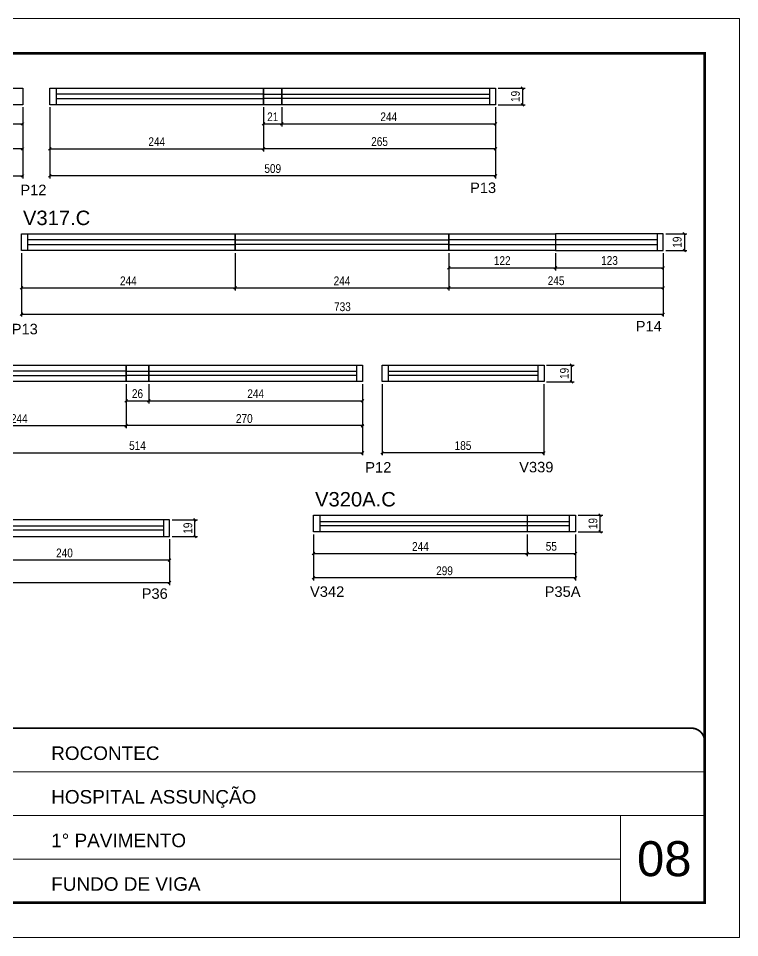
# Model space of a CAD drawing. Extents: x 3090 to 9343, y 762 to 5258.
# Drawn here: x 8520 to 9343, y 3059 to 4109 of the extents above; entities that cross this region are included whole.
import ezdxf

# ---------------------------------------------------------------- set-up
doc = ezdxf.new("R2010")
doc.units = 0
doc.linetypes.add('CONTINUO', pattern=[0])
doc.linetypes.add('DASHED', pattern=[0.75, 0.5, -0.25])
for name, color, linetype in [('5', 5, 'Continuous'), ('COTA', 241, 'Continuous'), ('Cotas', 1, 'Continuous'), ('NOMENCLATURA', 7, 'Continuous'), ('Painéis', 200, 'Continuous'), ('SARR_2.2x7', 40, 'Continuous')]:
    doc.layers.add(name, color=color, linetype=linetype)
for name, color, linetype, lineweight in [('CARIMBO', 255, 'Continuous', 9), ('Folhas', 255, 'Continuous', 9), ('Romaneio', 3, 'Continuous', 13), ('SARRAFO DE PRESSAO', 251, 'DASHED', 9)]:
    doc.layers.add(name, color=color, linetype=linetype, lineweight=lineweight)
doc.styles.add('ARIAL', font='arial.ttf')
doc.styles.add('COTA TECNICA', font='techl___.ttf', dxfattribs={"height": 10})
doc.styles.add('COTA TECNICA-50', font='techl___.ttf', dxfattribs={"height": 10})
doc.styles.get("Standard").update_dxf_attribs({"font": 'arial.ttf'})
doc.dimstyles.new('COTA PAINEL-50', dxfattribs={"dimtxt": 10, "dimasz": 3, "dimexe": 3, "dimexo": 3, "dimgap": 3, "dimtad": 1, "dimdec": 1, "dimzin": 12, "dimdsep": 46, "dimtxsty": 'COTA TECNICA-50', "dimblk1": 'OBLIQUE', "dimblk2": 'OBLIQUE', "dimsah": 1, "dimcen": 0.9, "dimclrd": 4, "dimclre": 4, "dimclrt": 240, "dimadec": 1, "dimazin": 3, "dimtfac": 1, "dimtdec": 1, "dimtmove": 0, "dimatfit": 3, "dimfxl": 1, "dimtolj": 1, "dimtzin": 12, "dimarcsym": 0})
doc.dimstyles.new('PAINEL', dxfattribs={"dimtxt": 10, "dimasz": 3, "dimexe": 3, "dimexo": 3, "dimgap": 3, "dimtad": 1, "dimdec": 1, "dimzin": 12, "dimdsep": 46, "dimtxsty": 'COTA TECNICA', "dimblk1": 'OBLIQUE', "dimblk2": 'OBLIQUE', "dimsah": 1, "dimcen": 0.9, "dimclrd": 4, "dimclre": 4, "dimclrt": 240, "dimadec": 1, "dimazin": 3, "dimtfac": 1, "dimtdec": 1, "dimtmove": 0, "dimatfit": 3, "dimfxl": 1, "dimtolj": 1, "dimtzin": 12, "dimarcsym": 0})

# ---------------------------------------------------------------- blocks, each defined once
blk = doc.blocks.new('9999999999')
at = {"color": 30, "linetype": 'CONTINUO'}
for p, q in [((98564.6, 34379.6), (99584, 34379.6)), ((98564.6, 34329.8), (99488, 34329.8)), ((99584, 34329.8), (99488, 34329.8)), ((99488, 34329.8), (99488, 34230.2)), ((98564.6, 34280), (99488, 34280))]:
    blk.add_line(p, q, dxfattribs=at)
at = {"color": 30, "linetype": 'CONTINUO', "const_width": 2}
blk.add_lwpolyline([(99584, 34230.2), (99584, 34414.4, 0.414214), (99569, 34429.4), (98229, 34429.4, 0.414214), (98214, 34414.4), (98214, 34245.2, 0.414214), (98229, 34230.2), (99584, 34230.2)], format="xyb", dxfattribs=at)
at = {"layer": 'Folhas'}
blk.add_lwpolyline([(98139, 34190.2), (99624, 34190.2), (99624, 35240.2), (98139, 35240.2)], close=True, dxfattribs=at)
at = {"layer": 'Folhas', "color": 30, "const_width": 3}
blk.add_lwpolyline([(98214, 34230.2), (99584, 34230.2), (99584, 35200.2), (98214, 35200.2)], close=True, dxfattribs=at)
at = {"color": 7, "linetype": 'Continuous', "ltscale": 5, "style": 'ARIAL'}
for s, height, p in [('ROCONTEC', 15.48, (98837.7, 34393.1)), ('HOSPITAL ASSUNÇÃO', 15.483, (98837.7, 34343.3)), ('1° PAVIMENTO', 15.483, (98837.7, 34293.5)), ('FUNDO DE VIGA', 15.483, (98837.7, 34243.7))]:
    blk.add_text(s, height=height, dxfattribs=at).set_placement(p)
blk = doc.blocks.new('_Oblique')
at = {"color": 0, "linetype": 'ByBlock', "lineweight": -2}
blk.add_line((-0.5, -0.5), (0.5, 0.5), dxfattribs=at)
blk = doc.blocks.new('*D253')
at = {"layer": 'COTA', "color": 4, "linetype": 'ByBlock', "lineweight": -2, "transparency": 16777216}
for p, q in [((8935, 3691.1), (8935, 3610)), ((9120, 3691.1), (9120, 3610)), ((9120, 3613), (8935, 3613))]:
    blk.add_line(p, q, dxfattribs=at)
at = {"layer": 'Defpoints', "color": 0, "linetype": 'ByBlock', "transparency": 16777216}
for p in [(8935, 3694.1), (9120, 3694.1), (8935, 3613)]:
    blk.add_point(p, dxfattribs=at)
at = {"layer": 'COTA', "color": 4, "linetype": 'ByBlock', "lineweight": -2, "transparency": 16777216, "xscale": 3, "yscale": 3, "zscale": 3, "rotation": 180}
blk.add_blockref('_Oblique', (8935, 3613), dxfattribs=at)
at = {"layer": 'COTA', "color": 4, "linetype": 'ByBlock', "lineweight": -2, "transparency": 16777216, "xscale": 3, "yscale": 3, "zscale": 3}
blk.add_blockref('_Oblique', (9120, 3613), dxfattribs=at)
at = {"layer": 'COTA', "color": 240, "linetype": 'ByBlock', "transparency": 16777216, "insert": (9027.5, 3621.1), "char_height": 10, "attachment_point": 5, "style": 'COTA TECNICA-50'}
blk.add_mtext('\\A1;185', dxfattribs=at)
blk = doc.blocks.new('*D254')
at = {"layer": 'Defpoints', "color": 0, "linetype": 'ByBlock', "transparency": 16777216}
for p in [(9120, 3713.1), (9151.4, 3713.1), (9120, 3694.1)]:
    blk.add_point(p, dxfattribs=at)
at = {"layer": 'Romaneio', "color": 4, "linetype": 'ByBlock', "lineweight": -2, "transparency": 16777216}
for p, q in [((9123, 3713.1), (9154.4, 3713.1)), ((9151.4, 3694.1), (9151.4, 3713.1)), ((9123, 3694.1), (9154.4, 3694.1))]:
    blk.add_line(p, q, dxfattribs=at)
at = {"layer": 'Romaneio', "color": 4, "linetype": 'ByBlock', "lineweight": -2, "transparency": 16777216, "xscale": 3, "yscale": 3, "zscale": 3}
for p, rotation in [((9151.4, 3713.1), 90), ((9151.4, 3694.1), 270)]:
    blk.add_blockref('_Oblique', p, dxfattribs=dict(at, rotation=rotation))
at = {"layer": 'Romaneio', "color": 240, "linetype": 'ByBlock', "transparency": 16777216, "insert": (9143.3, 3703.6), "char_height": 10, "attachment_point": 5, "rotation": 90, "style": 'COTA TECNICA-50'}
blk.add_mtext('\\A1;19', dxfattribs=at)
blk = doc.blocks.new('*D263')
at = {"layer": 'COTA', "color": 4, "linetype": 'ByBlock', "lineweight": -2, "transparency": 16777216}
for p, q in [((8280.6, 4007.5), (8280.6, 3985.6)), ((8524.6, 4007.5), (8524.6, 3985.6)), ((8280.6, 3988.6), (8524.6, 3988.6))]:
    blk.add_line(p, q, dxfattribs=at)
at = {"layer": 'Defpoints', "color": 0, "linetype": 'ByBlock', "transparency": 16777216}
for p in [(8280.6, 4010.5), (8524.6, 4010.5), (8524.6, 3988.6)]:
    blk.add_point(p, dxfattribs=at)
at = {"layer": 'COTA', "color": 4, "linetype": 'ByBlock', "lineweight": -2, "transparency": 16777216, "xscale": 3, "yscale": 3, "zscale": 3, "rotation": 180}
blk.add_blockref('_Oblique', (8280.6, 3988.6), dxfattribs=at)
at = {"layer": 'COTA', "color": 4, "linetype": 'ByBlock', "lineweight": -2, "transparency": 16777216, "xscale": 3, "yscale": 3, "zscale": 3}
blk.add_blockref('_Oblique', (8524.6, 3988.6), dxfattribs=at)
at = {"layer": 'COTA', "color": 240, "linetype": 'ByBlock', "transparency": 16777216, "insert": (8402.6, 3996.7), "char_height": 10, "attachment_point": 5, "style": 'COTA TECNICA-50'}
blk.add_mtext('\\A1;244', dxfattribs=at)
blk = doc.blocks.new('*D264')
at = {"layer": 'COTA', "color": 4, "linetype": 'ByBlock', "lineweight": -2, "transparency": 16777216}
for p, q in [((8254.6, 4007.5), (8254.6, 3957.2)), ((8524.6, 4007.5), (8524.6, 3957.2)), ((8524.6, 3960.2), (8254.6, 3960.2))]:
    blk.add_line(p, q, dxfattribs=at)
at = {"layer": 'Defpoints', "color": 0, "linetype": 'ByBlock', "transparency": 16777216}
for p in [(8254.6, 4010.5), (8524.6, 4010.5), (8254.6, 3960.2)]:
    blk.add_point(p, dxfattribs=at)
at = {"layer": 'COTA', "color": 4, "linetype": 'ByBlock', "lineweight": -2, "transparency": 16777216, "xscale": 3, "yscale": 3, "zscale": 3}
for p, rotation in [((8254.6, 3960.2), 180.0000022456254), ((8524.6, 3960.2), 2.2456254456e-06)]:
    blk.add_blockref('_Oblique', p, dxfattribs=dict(at, rotation=rotation))
at = {"layer": 'COTA', "color": 240, "linetype": 'ByBlock', "transparency": 16777216, "insert": (8389.6, 3968.3), "char_height": 10, "attachment_point": 5, "rotation": 0, "style": 'COTA TECNICA-50'}
blk.add_mtext('\\A1;270', dxfattribs=at)
blk = doc.blocks.new('*D193')
at = {"layer": 'COTA', "color": 4, "linetype": 'ByBlock', "lineweight": -2, "transparency": 16777216}
for p, q in [((8555.7, 4007.5), (8555.7, 3957.2)), ((8799.7, 4007.5), (8799.7, 3957.2)), ((8555.7, 3960.2), (8799.7, 3960.2))]:
    blk.add_line(p, q, dxfattribs=at)
at = {"layer": 'Defpoints', "color": 0, "linetype": 'ByBlock', "transparency": 16777216}
for p in [(8555.7, 4010.5), (8799.7, 4010.5), (8799.7, 3960.2)]:
    blk.add_point(p, dxfattribs=at)
at = {"layer": 'COTA', "color": 4, "linetype": 'ByBlock', "lineweight": -2, "transparency": 16777216, "xscale": 3, "yscale": 3, "zscale": 3, "rotation": 180}
blk.add_blockref('_Oblique', (8555.7, 3960.2), dxfattribs=at)
at = {"layer": 'COTA', "color": 4, "linetype": 'ByBlock', "lineweight": -2, "transparency": 16777216, "xscale": 3, "yscale": 3, "zscale": 3}
blk.add_blockref('_Oblique', (8799.7, 3960.2), dxfattribs=at)
at = {"layer": 'COTA', "color": 240, "linetype": 'ByBlock', "transparency": 16777216, "insert": (8677.7, 3968.3), "char_height": 10, "attachment_point": 5, "style": 'COTA TECNICA-50'}
blk.add_mtext('\\A1;244', dxfattribs=at)
blk = doc.blocks.new('*D194')
at = {"layer": 'COTA', "color": 4, "linetype": 'ByBlock', "lineweight": -2, "transparency": 16777216}
for p, q in [((8799.7, 4007.5), (8799.7, 3985.6)), ((8820.7, 4007.5), (8820.7, 3985.6)), ((8799.7, 3988.6), (8820.7, 3988.6))]:
    blk.add_line(p, q, dxfattribs=at)
at = {"layer": 'Defpoints', "color": 0, "linetype": 'ByBlock', "transparency": 16777216}
for p in [(8799.7, 4010.5), (8820.7, 4010.5), (8820.7, 3988.6)]:
    blk.add_point(p, dxfattribs=at)
at = {"layer": 'COTA', "color": 4, "linetype": 'ByBlock', "lineweight": -2, "transparency": 16777216, "xscale": 3, "yscale": 3, "zscale": 3, "rotation": 180}
blk.add_blockref('_Oblique', (8799.7, 3988.6), dxfattribs=at)
at = {"layer": 'COTA', "color": 4, "linetype": 'ByBlock', "lineweight": -2, "transparency": 16777216, "xscale": 3, "yscale": 3, "zscale": 3}
blk.add_blockref('_Oblique', (8820.7, 3988.6), dxfattribs=at)
at = {"layer": 'COTA', "color": 240, "linetype": 'ByBlock', "transparency": 16777216, "insert": (8810.2, 3996.7), "char_height": 10, "attachment_point": 5, "style": 'COTA TECNICA-50'}
blk.add_mtext('\\A1;21', dxfattribs=at)
blk = doc.blocks.new('*D195')
at = {"layer": 'COTA', "color": 4, "linetype": 'ByBlock', "lineweight": -2, "transparency": 16777216}
for p, q in [((8820.7, 4007.5), (8820.7, 3985.6)), ((9064.7, 4007.5), (9064.7, 3985.6)), ((8820.7, 3988.6), (9064.7, 3988.6))]:
    blk.add_line(p, q, dxfattribs=at)
at = {"layer": 'Defpoints', "color": 0, "linetype": 'ByBlock', "transparency": 16777216}
for p in [(8820.7, 4010.5), (9064.7, 4010.5), (9064.7, 3988.6)]:
    blk.add_point(p, dxfattribs=at)
at = {"layer": 'COTA', "color": 4, "linetype": 'ByBlock', "lineweight": -2, "transparency": 16777216, "xscale": 3, "yscale": 3, "zscale": 3, "rotation": 180}
blk.add_blockref('_Oblique', (8820.7, 3988.6), dxfattribs=at)
at = {"layer": 'COTA', "color": 4, "linetype": 'ByBlock', "lineweight": -2, "transparency": 16777216, "xscale": 3, "yscale": 3, "zscale": 3}
blk.add_blockref('_Oblique', (9064.7, 3988.6), dxfattribs=at)
at = {"layer": 'COTA', "color": 240, "linetype": 'ByBlock', "transparency": 16777216, "insert": (8942.7, 3996.7), "char_height": 10, "attachment_point": 5, "style": 'COTA TECNICA-50'}
blk.add_mtext('\\A1;244', dxfattribs=at)
blk = doc.blocks.new('*D196')
at = {"layer": 'COTA', "color": 4, "linetype": 'ByBlock', "lineweight": -2, "transparency": 16777216}
for p, q in [((8799.7, 4007.5), (8799.7, 3957.2)), ((9064.7, 4007.5), (9064.7, 3957.2)), ((9064.7, 3960.2), (8799.7, 3960.2))]:
    blk.add_line(p, q, dxfattribs=at)
at = {"layer": 'Defpoints', "color": 0, "linetype": 'ByBlock', "transparency": 16777216}
for p in [(8799.7, 4010.5), (9064.7, 4010.5), (8799.7, 3960.2)]:
    blk.add_point(p, dxfattribs=at)
at = {"layer": 'COTA', "color": 4, "linetype": 'ByBlock', "lineweight": -2, "transparency": 16777216, "xscale": 3, "yscale": 3, "zscale": 3}
for p, rotation in [((8799.7, 3960.2), 180.0000022879957), ((9064.7, 3960.2), 2.2879957129e-06)]:
    blk.add_blockref('_Oblique', p, dxfattribs=dict(at, rotation=rotation))
at = {"layer": 'COTA', "color": 240, "linetype": 'ByBlock', "transparency": 16777216, "insert": (8932.2, 3968.3), "char_height": 10, "attachment_point": 5, "rotation": 0, "style": 'COTA TECNICA-50'}
blk.add_mtext('\\A1;265', dxfattribs=at)
blk = doc.blocks.new('*D30')
at = {"layer": 'COTA', "color": 4, "linetype": 'ByBlock', "lineweight": -2, "transparency": 16777216}
for p, q in [((9067.7, 4029.5), (9098.5, 4029.5)), ((9095.5, 4029.5), (9095.5, 4010.5)), ((9067.7, 4010.5), (9098.5, 4010.5))]:
    blk.add_line(p, q, dxfattribs=at)
at = {"layer": 'Defpoints', "color": 0, "linetype": 'ByBlock', "transparency": 16777216}
for p in [(9064.7, 4029.5), (9064.7, 4010.5), (9095.5, 4010.5)]:
    blk.add_point(p, dxfattribs=at)
at = {"layer": 'COTA', "color": 4, "linetype": 'ByBlock', "lineweight": -2, "transparency": 16777216, "xscale": 3, "yscale": 3, "zscale": 3}
for p, rotation in [((9095.5, 4029.5), 90), ((9095.5, 4010.5), 270)]:
    blk.add_blockref('_Oblique', p, dxfattribs=dict(at, rotation=rotation))
at = {"layer": 'COTA', "color": 240, "linetype": 'ByBlock', "transparency": 16777216, "insert": (9087.4, 4020), "char_height": 10, "attachment_point": 5, "rotation": 90, "style": 'COTA TECNICA-50'}
blk.add_mtext('\\A1;19', dxfattribs=at)
blk = doc.blocks.new('*D200')
at = {"layer": 'COTA', "color": 4, "linetype": 'ByBlock', "lineweight": -2, "transparency": 16777216}
for p, q in [((8523.3, 3841), (8523.3, 3798.3)), ((8767.3, 3841), (8767.3, 3798.3)), ((8523.3, 3801.3), (8767.3, 3801.3))]:
    blk.add_line(p, q, dxfattribs=at)
at = {"layer": 'Defpoints', "color": 0, "linetype": 'ByBlock', "transparency": 16777216}
for p in [(8523.3, 3844), (8767.3, 3844), (8767.3, 3801.3)]:
    blk.add_point(p, dxfattribs=at)
at = {"layer": 'COTA', "color": 4, "linetype": 'ByBlock', "lineweight": -2, "transparency": 16777216, "xscale": 3, "yscale": 3, "zscale": 3, "rotation": 180}
blk.add_blockref('_Oblique', (8523.3, 3801.3), dxfattribs=at)
at = {"layer": 'COTA', "color": 4, "linetype": 'ByBlock', "lineweight": -2, "transparency": 16777216, "xscale": 3, "yscale": 3, "zscale": 3}
blk.add_blockref('_Oblique', (8767.3, 3801.3), dxfattribs=at)
at = {"layer": 'COTA', "color": 240, "linetype": 'ByBlock', "transparency": 16777216, "insert": (8645.3, 3809.3), "char_height": 10, "attachment_point": 5, "style": 'COTA TECNICA-50'}
blk.add_mtext('\\A1;244', dxfattribs=at)
blk = doc.blocks.new('*D201')
at = {"layer": 'COTA', "color": 4, "linetype": 'ByBlock', "lineweight": -2, "transparency": 16777216}
for p, q in [((8767.3, 3841), (8767.3, 3798.3)), ((9011.3, 3841), (9011.3, 3798.3)), ((8767.3, 3801.3), (9011.3, 3801.3))]:
    blk.add_line(p, q, dxfattribs=at)
at = {"layer": 'Defpoints', "color": 0, "linetype": 'ByBlock', "transparency": 16777216}
for p in [(8767.3, 3844), (9011.3, 3844), (9011.3, 3801.3)]:
    blk.add_point(p, dxfattribs=at)
at = {"layer": 'COTA', "color": 4, "linetype": 'ByBlock', "lineweight": -2, "transparency": 16777216, "xscale": 3, "yscale": 3, "zscale": 3, "rotation": 180}
blk.add_blockref('_Oblique', (8767.3, 3801.3), dxfattribs=at)
at = {"layer": 'COTA', "color": 4, "linetype": 'ByBlock', "lineweight": -2, "transparency": 16777216, "xscale": 3, "yscale": 3, "zscale": 3}
blk.add_blockref('_Oblique', (9011.3, 3801.3), dxfattribs=at)
at = {"layer": 'COTA', "color": 240, "linetype": 'ByBlock', "transparency": 16777216, "insert": (8889.3, 3809.3), "char_height": 10, "attachment_point": 5, "style": 'COTA TECNICA-50'}
blk.add_mtext('\\A1;244', dxfattribs=at)
blk = doc.blocks.new('*D202')
at = {"layer": 'COTA', "color": 4, "linetype": 'ByBlock', "lineweight": -2, "transparency": 16777216}
for p, q in [((9011.3, 3841), (9011.3, 3798.3)), ((9256.3, 3841), (9256.3, 3798.3)), ((9011.3, 3801.3), (9256.3, 3801.3))]:
    blk.add_line(p, q, dxfattribs=at)
at = {"layer": 'Defpoints', "color": 0, "linetype": 'ByBlock', "transparency": 16777216}
for p in [(9011.3, 3844), (9256.3, 3844), (9256.3, 3801.3)]:
    blk.add_point(p, dxfattribs=at)
at = {"layer": 'COTA', "color": 4, "linetype": 'ByBlock', "lineweight": -2, "transparency": 16777216, "xscale": 3, "yscale": 3, "zscale": 3, "rotation": 180}
blk.add_blockref('_Oblique', (9011.3, 3801.3), dxfattribs=at)
at = {"layer": 'COTA', "color": 4, "linetype": 'ByBlock', "lineweight": -2, "transparency": 16777216, "xscale": 3, "yscale": 3, "zscale": 3}
blk.add_blockref('_Oblique', (9256.3, 3801.3), dxfattribs=at)
at = {"layer": 'COTA', "color": 240, "linetype": 'ByBlock', "transparency": 16777216, "insert": (9133.8, 3809.4), "char_height": 10, "attachment_point": 5, "style": 'COTA TECNICA-50'}
blk.add_mtext('\\A1;245', dxfattribs=at)
blk = doc.blocks.new('*D203')
at = {"layer": 'COTA', "color": 4, "linetype": 'ByBlock', "lineweight": -2, "transparency": 16777216}
for p, q in [((9011.3, 3841), (9011.3, 3821.3)), ((9133.3, 3841), (9133.3, 3821.3)), ((9011.3, 3824.3), (9133.3, 3824.3))]:
    blk.add_line(p, q, dxfattribs=at)
at = {"layer": 'Defpoints', "color": 0, "linetype": 'ByBlock', "transparency": 16777216}
for p in [(9011.3, 3844), (9133.3, 3844), (9133.3, 3824.3)]:
    blk.add_point(p, dxfattribs=at)
at = {"layer": 'COTA', "color": 4, "linetype": 'ByBlock', "lineweight": -2, "transparency": 16777216, "xscale": 3, "yscale": 3, "zscale": 3}
for p, rotation in [((9011.3, 3824.3), 180.0000727987055), ((9133.3, 3824.3), 7.27987054382e-05)]:
    blk.add_blockref('_Oblique', p, dxfattribs=dict(at, rotation=rotation))
at = {"layer": 'COTA', "color": 240, "linetype": 'ByBlock', "transparency": 16777216, "insert": (9072.3, 3832.4), "char_height": 10, "attachment_point": 5, "rotation": 0.0001, "style": 'COTA TECNICA-50'}
blk.add_mtext('\\A1;122', dxfattribs=at)
blk = doc.blocks.new('*D204')
at = {"layer": 'COTA', "color": 4, "linetype": 'ByBlock', "lineweight": -2, "transparency": 16777216}
for p, q in [((9133.3, 3841), (9133.3, 3821.3)), ((9256.3, 3841), (9256.3, 3821.3)), ((9133.3, 3824.3), (9256.3, 3824.3))]:
    blk.add_line(p, q, dxfattribs=at)
at = {"layer": 'Defpoints', "color": 0, "linetype": 'ByBlock', "transparency": 16777216}
for p in [(9133.3, 3844), (9256.3, 3844), (9256.3, 3824.3)]:
    blk.add_point(p, dxfattribs=at)
at = {"layer": 'COTA', "color": 4, "linetype": 'ByBlock', "lineweight": -2, "transparency": 16777216, "xscale": 3, "yscale": 3, "zscale": 3, "rotation": 180}
blk.add_blockref('_Oblique', (9133.3, 3824.3), dxfattribs=at)
at = {"layer": 'COTA', "color": 4, "linetype": 'ByBlock', "lineweight": -2, "transparency": 16777216, "xscale": 3, "yscale": 3, "zscale": 3}
blk.add_blockref('_Oblique', (9256.3, 3824.3), dxfattribs=at)
at = {"layer": 'COTA', "color": 240, "linetype": 'ByBlock', "transparency": 16777216, "insert": (9194.8, 3832.5), "char_height": 10, "attachment_point": 5, "style": 'COTA TECNICA-50'}
blk.add_mtext('\\A1;123', dxfattribs=at)
blk = doc.blocks.new('*D205')
at = {"layer": 'COTA', "color": 4, "linetype": 'ByBlock', "lineweight": -2, "transparency": 16777216}
for p, q in [((9259.3, 3863), (9283.3, 3863)), ((9280.3, 3863), (9280.3, 3844)), ((9259.3, 3844), (9283.3, 3844))]:
    blk.add_line(p, q, dxfattribs=at)
at = {"layer": 'Defpoints', "color": 0, "linetype": 'ByBlock', "transparency": 16777216}
for p in [(9256.3, 3863), (9256.3, 3844), (9280.3, 3844)]:
    blk.add_point(p, dxfattribs=at)
at = {"layer": 'COTA', "color": 4, "linetype": 'ByBlock', "lineweight": -2, "transparency": 16777216, "xscale": 3, "yscale": 3, "zscale": 3}
for p, rotation in [((9280.3, 3863), 90), ((9280.3, 3844), 270)]:
    blk.add_blockref('_Oblique', p, dxfattribs=dict(at, rotation=rotation))
at = {"layer": 'COTA', "color": 240, "linetype": 'ByBlock', "transparency": 16777216, "insert": (9272.2, 3853.5), "char_height": 10, "attachment_point": 5, "rotation": 90, "style": 'COTA TECNICA-50'}
blk.add_mtext('\\A1;19', dxfattribs=at)
blk = doc.blocks.new('*D207')
at = {"layer": 'Defpoints', "color": 0, "linetype": 'ByBlock', "transparency": 16777216}
for p in [(8010.6, 4010.5), (8524.6, 4010.5), (8524.6, 3929.3)]:
    blk.add_point(p, dxfattribs=at)
at = {"layer": 'Romaneio', "color": 4, "linetype": 'ByBlock', "lineweight": -2, "transparency": 16777216}
for p, q in [((8010.6, 4007.5), (8010.6, 3926.3)), ((8524.6, 4007.5), (8524.6, 3926.3)), ((8010.6, 3929.3), (8524.6, 3929.3))]:
    blk.add_line(p, q, dxfattribs=at)
at = {"layer": 'Romaneio', "color": 4, "linetype": 'ByBlock', "lineweight": -2, "transparency": 16777216, "xscale": 3, "yscale": 3, "zscale": 3, "rotation": 180}
blk.add_blockref('_Oblique', (8010.6, 3929.3), dxfattribs=at)
at = {"layer": 'Romaneio', "color": 4, "linetype": 'ByBlock', "lineweight": -2, "transparency": 16777216, "xscale": 3, "yscale": 3, "zscale": 3}
blk.add_blockref('_Oblique', (8524.6, 3929.3), dxfattribs=at)
at = {"layer": 'Romaneio', "color": 240, "linetype": 'ByBlock', "transparency": 16777216, "insert": (8267.6, 3937.4), "char_height": 10, "attachment_point": 5, "style": 'COTA TECNICA-50'}
blk.add_mtext('\\A1;514', dxfattribs=at)
blk = doc.blocks.new('*D208')
at = {"layer": 'Defpoints', "color": 0, "linetype": 'ByBlock', "transparency": 16777216}
for p in [(8555.7, 4010.5), (9064.7, 4010.5), (8555.7, 3929.3)]:
    blk.add_point(p, dxfattribs=at)
at = {"layer": 'Romaneio', "color": 4, "linetype": 'ByBlock', "lineweight": -2, "transparency": 16777216}
for p, q in [((8555.7, 4007.5), (8555.7, 3926.3)), ((9064.7, 4007.5), (9064.7, 3926.3)), ((9064.7, 3929.3), (8555.7, 3929.3))]:
    blk.add_line(p, q, dxfattribs=at)
at = {"layer": 'Romaneio', "color": 4, "linetype": 'ByBlock', "lineweight": -2, "transparency": 16777216, "xscale": 3, "yscale": 3, "zscale": 3, "rotation": 180}
blk.add_blockref('_Oblique', (8555.7, 3929.3), dxfattribs=at)
at = {"layer": 'Romaneio', "color": 4, "linetype": 'ByBlock', "lineweight": -2, "transparency": 16777216, "xscale": 3, "yscale": 3, "zscale": 3}
blk.add_blockref('_Oblique', (9064.7, 3929.3), dxfattribs=at)
at = {"layer": 'Romaneio', "color": 240, "linetype": 'ByBlock', "transparency": 16777216, "insert": (8810.2, 3937.5), "char_height": 10, "attachment_point": 5, "style": 'COTA TECNICA-50'}
blk.add_mtext('\\A1;509', dxfattribs=at)
blk = doc.blocks.new('*D210')
at = {"layer": 'Defpoints', "color": 0, "linetype": 'ByBlock', "transparency": 16777216}
for p in [(8523.3, 3844), (9256.3, 3844), (9256.3, 3771.4)]:
    blk.add_point(p, dxfattribs=at)
at = {"layer": 'Romaneio', "color": 4, "linetype": 'ByBlock', "lineweight": -2, "transparency": 16777216}
for p, q in [((8523.3, 3841), (8523.3, 3768.4)), ((9256.3, 3841), (9256.3, 3768.4)), ((8523.3, 3771.4), (9256.3, 3771.4))]:
    blk.add_line(p, q, dxfattribs=at)
at = {"layer": 'Romaneio', "color": 4, "linetype": 'ByBlock', "lineweight": -2, "transparency": 16777216, "xscale": 3, "yscale": 3, "zscale": 3, "rotation": 180}
blk.add_blockref('_Oblique', (8523.3, 3771.4), dxfattribs=at)
at = {"layer": 'Romaneio', "color": 4, "linetype": 'ByBlock', "lineweight": -2, "transparency": 16777216, "xscale": 3, "yscale": 3, "zscale": 3}
blk.add_blockref('_Oblique', (9256.3, 3771.4), dxfattribs=at)
at = {"layer": 'Romaneio', "color": 240, "linetype": 'ByBlock', "transparency": 16777216, "insert": (8889.8, 3779.7), "char_height": 10, "attachment_point": 5, "style": 'COTA TECNICA-50'}
blk.add_mtext('\\A1;733', dxfattribs=at)
blk = doc.blocks.new('*D147')
at = {"layer": 'COTA', "color": 4, "linetype": 'ByBlock', "lineweight": -2, "transparency": 16777216}
for p, q in [((8398.7, 3691.1), (8398.7, 3640.9)), ((8642.7, 3691.1), (8642.7, 3640.9)), ((8398.7, 3643.9), (8642.7, 3643.9))]:
    blk.add_line(p, q, dxfattribs=at)
at = {"layer": 'Defpoints', "color": 0, "linetype": 'ByBlock', "transparency": 16777216}
for p in [(8398.7, 3694.1), (8642.7, 3694.1), (8642.7, 3643.9)]:
    blk.add_point(p, dxfattribs=at)
at = {"layer": 'COTA', "color": 4, "linetype": 'ByBlock', "lineweight": -2, "transparency": 16777216, "xscale": 3, "yscale": 3, "zscale": 3, "rotation": 180}
blk.add_blockref('_Oblique', (8398.7, 3643.9), dxfattribs=at)
at = {"layer": 'COTA', "color": 4, "linetype": 'ByBlock', "lineweight": -2, "transparency": 16777216, "xscale": 3, "yscale": 3, "zscale": 3}
blk.add_blockref('_Oblique', (8642.7, 3643.9), dxfattribs=at)
at = {"layer": 'COTA', "color": 240, "linetype": 'ByBlock', "transparency": 16777216, "insert": (8520.7, 3652), "char_height": 10, "attachment_point": 5, "style": 'COTA TECNICA-50'}
blk.add_mtext('\\A1;244', dxfattribs=at)
blk = doc.blocks.new('*D148')
at = {"layer": 'COTA', "color": 4, "linetype": 'ByBlock', "lineweight": -2, "transparency": 16777216}
for p, q in [((8642.7, 3691.1), (8642.7, 3669.3)), ((8668.7, 3691.1), (8668.7, 3669.3)), ((8642.7, 3672.3), (8668.7, 3672.3))]:
    blk.add_line(p, q, dxfattribs=at)
at = {"layer": 'Defpoints', "color": 0, "linetype": 'ByBlock', "transparency": 16777216}
for p in [(8642.7, 3694.1), (8668.7, 3694.1), (8668.7, 3672.3)]:
    blk.add_point(p, dxfattribs=at)
at = {"layer": 'COTA', "color": 4, "linetype": 'ByBlock', "lineweight": -2, "transparency": 16777216, "xscale": 3, "yscale": 3, "zscale": 3, "rotation": 180}
blk.add_blockref('_Oblique', (8642.7, 3672.3), dxfattribs=at)
at = {"layer": 'COTA', "color": 4, "linetype": 'ByBlock', "lineweight": -2, "transparency": 16777216, "xscale": 3, "yscale": 3, "zscale": 3}
blk.add_blockref('_Oblique', (8668.7, 3672.3), dxfattribs=at)
at = {"layer": 'COTA', "color": 240, "linetype": 'ByBlock', "transparency": 16777216, "insert": (8655.7, 3680.4), "char_height": 10, "attachment_point": 5, "style": 'COTA TECNICA-50'}
blk.add_mtext('\\A1;26', dxfattribs=at)
blk = doc.blocks.new('*D149')
at = {"layer": 'COTA', "color": 4, "linetype": 'ByBlock', "lineweight": -2, "transparency": 16777216}
for p, q in [((8668.7, 3691.1), (8668.7, 3669.3)), ((8912.7, 3691.1), (8912.7, 3669.3)), ((8668.7, 3672.3), (8912.7, 3672.3))]:
    blk.add_line(p, q, dxfattribs=at)
at = {"layer": 'Defpoints', "color": 0, "linetype": 'ByBlock', "transparency": 16777216}
for p in [(8668.7, 3694.1), (8912.7, 3694.1), (8912.7, 3672.3)]:
    blk.add_point(p, dxfattribs=at)
at = {"layer": 'COTA', "color": 4, "linetype": 'ByBlock', "lineweight": -2, "transparency": 16777216, "xscale": 3, "yscale": 3, "zscale": 3, "rotation": 180}
blk.add_blockref('_Oblique', (8668.7, 3672.3), dxfattribs=at)
at = {"layer": 'COTA', "color": 4, "linetype": 'ByBlock', "lineweight": -2, "transparency": 16777216, "xscale": 3, "yscale": 3, "zscale": 3}
blk.add_blockref('_Oblique', (8912.7, 3672.3), dxfattribs=at)
at = {"layer": 'COTA', "color": 240, "linetype": 'ByBlock', "transparency": 16777216, "insert": (8790.7, 3680.4), "char_height": 10, "attachment_point": 5, "style": 'COTA TECNICA-50'}
blk.add_mtext('\\A1;244', dxfattribs=at)
blk = doc.blocks.new('*D150')
at = {"layer": 'COTA', "color": 4, "linetype": 'ByBlock', "lineweight": -2, "transparency": 16777216}
for p, q in [((8642.7, 3691.1), (8642.7, 3640.9)), ((8912.7, 3691.1), (8912.7, 3640.9)), ((8912.7, 3643.9), (8642.7, 3643.9))]:
    blk.add_line(p, q, dxfattribs=at)
at = {"layer": 'Defpoints', "color": 0, "linetype": 'ByBlock', "transparency": 16777216}
for p in [(8642.7, 3694.1), (8912.7, 3694.1), (8642.7, 3643.9)]:
    blk.add_point(p, dxfattribs=at)
at = {"layer": 'COTA', "color": 4, "linetype": 'ByBlock', "lineweight": -2, "transparency": 16777216, "xscale": 3, "yscale": 3, "zscale": 3}
for p, rotation in [((8642.7, 3643.9), 180.0000022456254), ((8912.7, 3643.9), 2.2456254456e-06)]:
    blk.add_blockref('_Oblique', p, dxfattribs=dict(at, rotation=rotation))
at = {"layer": 'COTA', "color": 240, "linetype": 'ByBlock', "transparency": 16777216, "insert": (8777.7, 3652), "char_height": 10, "attachment_point": 5, "rotation": 0, "style": 'COTA TECNICA-50'}
blk.add_mtext('\\A1;270', dxfattribs=at)
blk = doc.blocks.new('*D151')
at = {"layer": 'Defpoints', "color": 0, "linetype": 'ByBlock', "transparency": 16777216}
for p in [(8398.7, 3694.1), (8912.7, 3694.1), (8912.7, 3613)]:
    blk.add_point(p, dxfattribs=at)
at = {"layer": 'Romaneio', "color": 4, "linetype": 'ByBlock', "lineweight": -2, "transparency": 16777216}
for p, q in [((8398.7, 3691.1), (8398.7, 3610)), ((8912.7, 3691.1), (8912.7, 3610)), ((8398.7, 3613), (8912.7, 3613))]:
    blk.add_line(p, q, dxfattribs=at)
at = {"layer": 'Romaneio', "color": 4, "linetype": 'ByBlock', "lineweight": -2, "transparency": 16777216, "xscale": 3, "yscale": 3, "zscale": 3, "rotation": 180}
blk.add_blockref('_Oblique', (8398.7, 3613), dxfattribs=at)
at = {"layer": 'Romaneio', "color": 4, "linetype": 'ByBlock', "lineweight": -2, "transparency": 16777216, "xscale": 3, "yscale": 3, "zscale": 3}
blk.add_blockref('_Oblique', (8912.7, 3613), dxfattribs=at)
at = {"layer": 'Romaneio', "color": 240, "linetype": 'ByBlock', "transparency": 16777216, "insert": (8655.7, 3621.1), "char_height": 10, "attachment_point": 5, "style": 'COTA TECNICA-50'}
blk.add_mtext('\\A1;514', dxfattribs=at)
blk = doc.blocks.new('*D153')
at = {"layer": 'COTA', "color": 4, "linetype": 'ByBlock', "lineweight": -2, "transparency": 16777216}
for p, q in [((8452.3, 3514.3), (8452.3, 3487.3)), ((8692.3, 3514.3), (8692.3, 3487.3)), ((8692.3, 3490.3), (8452.3, 3490.3))]:
    blk.add_line(p, q, dxfattribs=at)
at = {"layer": 'Defpoints', "color": 0, "linetype": 'ByBlock', "transparency": 16777216}
for p in [(8452.3, 3517.3), (8692.3, 3517.3), (8452.3, 3490.3)]:
    blk.add_point(p, dxfattribs=at)
at = {"layer": 'COTA', "color": 4, "linetype": 'ByBlock', "lineweight": -2, "transparency": 16777216, "xscale": 3, "yscale": 3, "zscale": 3, "rotation": 180}
blk.add_blockref('_Oblique', (8452.3, 3490.3), dxfattribs=at)
at = {"layer": 'COTA', "color": 4, "linetype": 'ByBlock', "lineweight": -2, "transparency": 16777216, "xscale": 3, "yscale": 3, "zscale": 3}
blk.add_blockref('_Oblique', (8692.3, 3490.3), dxfattribs=at)
at = {"layer": 'COTA', "color": 240, "linetype": 'ByBlock', "transparency": 16777216, "insert": (8572.3, 3498.4), "char_height": 10, "attachment_point": 5, "style": 'COTA TECNICA-50'}
blk.add_mtext('\\A1;240', dxfattribs=at)
blk = doc.blocks.new('*D155')
at = {"layer": 'Defpoints', "color": 0, "linetype": 'ByBlock', "transparency": 16777216}
for p in [(8208.3, 3517.3), (8692.3, 3517.3), (8692.3, 3464.8)]:
    blk.add_point(p, dxfattribs=at)
at = {"layer": 'Romaneio', "color": 4, "linetype": 'ByBlock', "lineweight": -2, "transparency": 16777216}
for p, q in [((8208.3, 3514.3), (8208.3, 3461.8)), ((8692.3, 3514.3), (8692.3, 3461.8)), ((8208.3, 3464.8), (8692.3, 3464.8))]:
    blk.add_line(p, q, dxfattribs=at)
at = {"layer": 'Romaneio', "color": 4, "linetype": 'ByBlock', "lineweight": -2, "transparency": 16777216, "xscale": 3, "yscale": 3, "zscale": 3, "rotation": 180}
blk.add_blockref('_Oblique', (8208.3, 3464.8), dxfattribs=at)
at = {"layer": 'Romaneio', "color": 4, "linetype": 'ByBlock', "lineweight": -2, "transparency": 16777216, "xscale": 3, "yscale": 3, "zscale": 3}
blk.add_blockref('_Oblique', (8692.3, 3464.8), dxfattribs=at)
at = {"layer": 'Romaneio', "color": 240, "linetype": 'ByBlock', "transparency": 16777216, "insert": (8450.3, 3472.9), "char_height": 10, "attachment_point": 5, "style": 'COTA TECNICA-50'}
blk.add_mtext('\\A1;484', dxfattribs=at)
blk = doc.blocks.new('*D156')
at = {"layer": 'COTA', "color": 4, "linetype": 'ByBlock', "lineweight": -2, "transparency": 16777216}
for p, q in [((8856.9, 3519.5), (8856.9, 3467)), ((9155.9, 3519.5), (9155.9, 3467)), ((9155.9, 3470), (8856.9, 3470))]:
    blk.add_line(p, q, dxfattribs=at)
at = {"layer": 'Defpoints', "color": 0, "linetype": 'ByBlock', "transparency": 16777216}
for p in [(8856.9, 3522.5), (9155.9, 3522.5), (8856.9, 3470)]:
    blk.add_point(p, dxfattribs=at)
at = {"layer": 'COTA', "color": 4, "linetype": 'ByBlock', "lineweight": -2, "transparency": 16777216, "xscale": 3, "yscale": 3, "zscale": 3, "rotation": 180}
blk.add_blockref('_Oblique', (8856.9, 3470), dxfattribs=at)
at = {"layer": 'COTA', "color": 4, "linetype": 'ByBlock', "lineweight": -2, "transparency": 16777216, "xscale": 3, "yscale": 3, "zscale": 3}
blk.add_blockref('_Oblique', (9155.9, 3470), dxfattribs=at)
at = {"layer": 'COTA', "color": 240, "linetype": 'ByBlock', "transparency": 16777216, "insert": (9006.4, 3478.1), "char_height": 10, "attachment_point": 5, "style": 'COTA TECNICA-50'}
blk.add_mtext('\\A1;299', dxfattribs=at)
blk = doc.blocks.new('*D233')
at = {"layer": 'Defpoints', "color": 0, "linetype": 'ByBlock', "transparency": 16777216}
for p in [(9155.9, 3541.5), (9184.1, 3541.5), (9155.9, 3522.5)]:
    blk.add_point(p, dxfattribs=at)
at = {"layer": 'Romaneio', "color": 4, "linetype": 'ByBlock', "lineweight": -2, "transparency": 16777216}
for p, q in [((9158.9, 3541.5), (9187.1, 3541.5)), ((9184.1, 3522.5), (9184.1, 3541.5)), ((9158.9, 3522.5), (9187.1, 3522.5))]:
    blk.add_line(p, q, dxfattribs=at)
at = {"layer": 'Romaneio', "color": 4, "linetype": 'ByBlock', "lineweight": -2, "transparency": 16777216, "xscale": 3, "yscale": 3, "zscale": 3}
for p, rotation in [((9184.1, 3541.5), 90), ((9184.1, 3522.5), 270)]:
    blk.add_blockref('_Oblique', p, dxfattribs=dict(at, rotation=rotation))
at = {"layer": 'Romaneio', "color": 240, "linetype": 'ByBlock', "transparency": 16777216, "insert": (9176, 3532), "char_height": 10, "attachment_point": 5, "rotation": 90, "style": 'COTA TECNICA-50'}
blk.add_mtext('\\A1;19', dxfattribs=at)
blk = doc.blocks.new('*D234')
at = {"layer": 'Cotas', "color": 4, "linetype": 'ByBlock', "lineweight": -2, "transparency": 16777216}
for p, q in [((8695.3, 3536.3), (8724.4, 3536.3)), ((8721.4, 3517.3), (8721.4, 3536.3)), ((8695.3, 3517.3), (8724.4, 3517.3))]:
    blk.add_line(p, q, dxfattribs=at)
at = {"layer": 'Defpoints', "color": 0, "linetype": 'ByBlock', "transparency": 16777216}
for p in [(8692.3, 3536.3), (8721.4, 3536.3), (8692.3, 3517.3)]:
    blk.add_point(p, dxfattribs=at)
at = {"layer": 'Cotas', "color": 4, "linetype": 'ByBlock', "lineweight": -2, "transparency": 16777216, "xscale": 3, "yscale": 3, "zscale": 3}
for p, rotation in [((8721.4, 3536.3), 90), ((8721.4, 3517.3), 270)]:
    blk.add_blockref('_Oblique', p, dxfattribs=dict(at, rotation=rotation))
at = {"layer": 'Cotas', "color": 240, "linetype": 'ByBlock', "transparency": 16777216, "insert": (8713.3, 3526.8), "char_height": 10, "attachment_point": 5, "rotation": 90, "style": 'COTA TECNICA-50'}
blk.add_mtext('\\A1;19', dxfattribs=at)
blk = doc.blocks.new('*D242')
at = {"color": 4, "lineweight": -2, "transparency": 16777216}
for p, q in [((8856.9, 3519.5), (8856.9, 3494.9)), ((9100.9, 3519.5), (9100.9, 3494.9)), ((8856.9, 3497.9), (9100.9, 3497.9))]:
    blk.add_line(p, q, dxfattribs=at)
at = {"layer": 'Defpoints', "color": 0, "transparency": 16777216}
for p in [(8856.9, 3522.5), (9100.9, 3522.5), (9100.9, 3497.9)]:
    blk.add_point(p, dxfattribs=at)
at = {"color": 4, "lineweight": -2, "transparency": 16777216, "xscale": 3, "yscale": 3, "zscale": 3, "rotation": 180}
blk.add_blockref('_Oblique', (8856.9, 3497.9), dxfattribs=at)
at = {"color": 4, "lineweight": -2, "transparency": 16777216, "xscale": 3, "yscale": 3, "zscale": 3}
blk.add_blockref('_Oblique', (9100.9, 3497.9), dxfattribs=at)
at = {"color": 240, "transparency": 16777216, "insert": (8978.9, 3505.9), "char_height": 10, "attachment_point": 5, "style": 'COTA TECNICA'}
blk.add_mtext('\\A1;244', dxfattribs=at)
blk = doc.blocks.new('*D243')
at = {"color": 4, "lineweight": -2, "transparency": 16777216}
for p, q in [((9100.9, 3519.5), (9100.9, 3494.9)), ((9155.9, 3519.5), (9155.9, 3494.9)), ((9100.9, 3497.9), (9155.9, 3497.9))]:
    blk.add_line(p, q, dxfattribs=at)
at = {"layer": 'Defpoints', "color": 0, "transparency": 16777216}
for p in [(9100.9, 3522.5), (9155.9, 3522.5), (9155.9, 3497.9)]:
    blk.add_point(p, dxfattribs=at)
at = {"color": 4, "lineweight": -2, "transparency": 16777216, "xscale": 3, "yscale": 3, "zscale": 3, "rotation": 180}
blk.add_blockref('_Oblique', (9100.9, 3497.9), dxfattribs=at)
at = {"color": 4, "lineweight": -2, "transparency": 16777216, "xscale": 3, "yscale": 3, "zscale": 3}
blk.add_blockref('_Oblique', (9155.9, 3497.9), dxfattribs=at)
at = {"color": 240, "transparency": 16777216, "insert": (9128.4, 3506), "char_height": 10, "attachment_point": 5, "style": 'COTA TECNICA'}
blk.add_mtext('\\A1;55', dxfattribs=at)

msp = doc.modelspace()

# ---------------------------------------------------------------- linework, layer by layer
at = {"layer": 'Painéis', "linetype": 'Continuous'}
msp.add_line((9100.9, 3541.55), (9100.9, 3522.55), dxfattribs=at)
for points in [[(8280.6, 4029.46), (8524.6, 4029.46), (8524.6, 4010.46), (8280.6, 4010.46)], [(8555.71, 4029.46), (8799.71, 4029.46), (8799.71, 4010.46), (8555.71, 4010.46)], [(8799.71, 4029.46), (8820.71, 4029.46), (8820.71, 4010.46), (8799.71, 4010.46)], [(8820.71, 4029.46), (9064.7, 4029.46), (9064.7, 4010.46), (8820.71, 4010.46)], [(8523.28, 3862.97), (8767.28, 3862.97), (8767.28, 3843.97), (8523.28, 3843.97)], [(8767.28, 3862.97), (9011.28, 3862.97), (9011.28, 3843.97), (8767.28, 3843.97)], [(9011.28, 3862.97), (9133.28, 3862.97), (9133.28, 3843.97), (9011.28, 3843.97)], [(9133.28, 3843.97), (9256.28, 3843.97), (9256.28, 3862.97), (9133.28, 3862.97)], [(8398.68, 3713.14), (8642.68, 3713.14), (8642.68, 3694.14), (8398.68, 3694.14)], [(8642.68, 3713.14), (8668.68, 3713.14), (8668.68, 3694.14), (8642.68, 3694.14)], [(8668.68, 3713.14), (8912.68, 3713.14), (8912.68, 3694.14), (8668.68, 3694.14)], [(8935.02, 3713.14), (9120.02, 3713.14), (9120.02, 3694.14), (8935.02, 3694.14)], [(8856.9, 3541.55), (9155.9, 3541.55), (9155.9, 3522.55), (8856.9, 3522.55)]]:
    msp.add_lwpolyline(points, close=True, dxfattribs=at)
msp.add_lwpolyline([(8452.28, 3536.33), (8452.28, 3517.33), (8692.28, 3517.33), (8692.28, 3536.33), (8208.28, 3536.33)], dxfattribs=at)
at = {"layer": 'SARR_2.2x7', "linetype": 'Continuous'}
for p, q in [((8562.71, 4029.46), (8562.71, 4010.46)), ((8799.71, 4022.46), (8562.71, 4022.46)), ((8799.71, 4022.46), (9057.7, 4022.46)), ((9057.7, 4029.46), (9057.7, 4010.46)), ((8562.71, 4017.46), (8799.71, 4017.46)), ((9057.7, 4017.46), (8799.71, 4017.46)), ((8530.28, 3862.97), (8530.28, 3843.97)), ((8767.28, 3855.97), (8530.28, 3855.97)), ((8767.28, 3855.97), (9011.28, 3855.97)), ((9249.28, 3855.97), (9011.28, 3855.97)), ((9249.28, 3862.97), (9249.28, 3843.97)), ((8530.28, 3850.97), (8767.28, 3850.97)), ((9011.28, 3850.97), (8767.28, 3850.97)), ((9011.28, 3850.97), (9249.28, 3850.97)), ((8905.68, 3713.14), (8905.68, 3694.14)), ((8942.02, 3713.14), (8942.02, 3694.14)), ((9113.02, 3713.14), (9113.02, 3694.14)), ((8642.68, 3706.14), (8405.68, 3706.14)), ((8405.68, 3701.14), (8642.68, 3701.14)), ((8642.68, 3706.14), (8905.68, 3706.14)), ((8905.68, 3701.14), (8642.68, 3701.14)), ((8942.02, 3706.14), (9113.02, 3706.14)), ((9113.02, 3701.14), (8942.02, 3701.14)), ((8863.9, 3541.55), (8863.9, 3522.55)), ((9148.9, 3541.55), (9148.9, 3522.55)), ((8452.28, 3529.33), (8685.28, 3529.33)), ((8685.28, 3536.33), (8685.28, 3517.33)), ((8863.9, 3534.55), (9148.9, 3534.55)), ((9148.9, 3529.55), (8863.9, 3529.55)), ((8685.28, 3524.33), (8452.28, 3524.33))]:
    msp.add_line(p, q, dxfattribs=at)

# ---------------------------------------------------------------- block references
at = {"layer": 'SARRAFO DE PRESSAO', "color": 6, "linetype": 'ByBlock'}
msp.add_blockref('9999999999', (-90280.55, -31131.1), dxfattribs=at)

# ---------------------------------------------------------------- texts
at = {"layer": '5', "linetype": 'Continuous'}
for s, p in [('P12', (8521.93, 3907.17)), ('P13', (9035.53, 3909.6)), ('P13', (8512.05, 3748.23)), ('P14', (9224.71, 3751.49)), ('P12', (8915.86, 3590.27)), ('V339', (9091.65, 3590.55)), ('P36', (8660.5, 3446.08)), ('V342', (8852.75, 3448.33)), ('P35A', (9120.76, 3448.33))]:
    msp.add_text(s, height=12, rotation=359.99996, dxfattribs=at).set_placement(p)
at = {"layer": 'CARIMBO', "style": 'ARIAL'}
msp.add_text('08', height=40, dxfattribs=at).set_placement((9226.29, 3129.25))
at = {"layer": 'NOMENCLATURA', "linetype": 'Continuous'}
for s, p in [('V317.C', (8524.91, 3873)), ('V320A.C', (8858.52, 3551.57))]:
    msp.add_text(s, height=16.5, dxfattribs=at).set_placement(p)

# ---------------------------------------------------------------- dimensions: what is measured, and where the dimension line sits
for base, p1, p2, picture, middle in [((9100.9, 3497.87), (8856.9, 3522.55), (9100.9, 3522.55), '*D242', (8978.9, 3505.94)), ((9155.9, 3497.87), (9100.9, 3522.55), (9155.9, 3522.55), '*D243', (9128.4, 3505.98))]:
    dim = msp.add_linear_dim(base=base, p1=p1, p2=p2, dimstyle='PAINEL')
    dim.commit()
    dim.dimension.update_dxf_attribs({"geometry": picture, "text_midpoint": middle})
at = {"layer": 'COTA', "linetype": 'ByBlock'}
for p1, p2, distance, picture, middle in [((9064.7, 4029.46), (9064.7, 4010.46), 30.76, '*D30', (9087.38, 4019.96)), ((8524.6, 4010.46), (8254.6, 4010.46), 50.23, '*D264', (8389.6, 3968.34)), ((8280.6, 4010.46), (8524.6, 4010.46), -21.83, '*D263', (8402.6, 3996.7)), ((8555.71, 4010.46), (8799.71, 4010.46), -50.23, '*D193', (8677.71, 3968.31)), ((8799.71, 4010.46), (8820.71, 4010.46), -21.83, '*D194', (8810.21, 3996.69)), ((9064.7, 4010.46), (8799.71, 4010.46), 50.23, '*D196', (8932.2, 3968.35)), ((8820.71, 4010.46), (9064.7, 4010.46), -21.83, '*D195', (8942.7, 3996.7)), ((9256.28, 3862.97), (9256.28, 3843.97), 24.03, '*D205', (9272.22, 3853.47)), ((8523.28, 3843.97), (8767.28, 3843.97), -42.7, '*D200', (8645.28, 3809.35)), ((8767.28, 3843.97), (9011.28, 3843.97), -42.7, '*D201', (8889.28, 3809.35)), ((9011.28, 3843.97), (9256.28, 3843.97), -42.7, '*D202', (9133.78, 3809.38)), ((9011.28, 3843.97), (9133.28, 3843.97), -19.68, '*D203', (9072.28, 3832.35)), ((9133.28, 3843.97), (9256.28, 3843.97), -19.68, '*D204', (9194.78, 3832.51)), ((8398.68, 3694.14), (8642.68, 3694.14), -50.23, '*D147', (8520.68, 3651.99)), ((8642.68, 3694.14), (8668.68, 3694.14), -21.83, '*D148', (8655.68, 3680.41)), ((8912.68, 3694.14), (8642.68, 3694.14), 50.23, '*D150', (8777.68, 3652.02)), ((8668.68, 3694.14), (8912.68, 3694.14), -21.83, '*D149', (8790.68, 3680.38))]:
    dim = msp.add_aligned_dim(p1=p1, p2=p2, distance=distance, dimstyle='COTA PAINEL-50', override={"dimarcsym": 1}, dxfattribs=at)
    dim.commit()
    dim.dimension.update_dxf_attribs({"geometry": picture, "text_midpoint": middle})
for base, p1, p2, picture, middle in [((8935.02, 3613.01), (9120.02, 3694.14), (8935.02, 3694.14), '*D253', (9027.52, 3621.14)), ((8856.9, 3470.02), (9155.9, 3522.55), (8856.9, 3522.55), '*D156', (9006.4, 3478.11)), ((8452.28, 3490.31), (8692.28, 3517.33), (8452.28, 3517.33), '*D153', (8572.28, 3498.41))]:
    dim = msp.add_linear_dim(base=base, p1=p1, p2=p2, dimstyle='COTA PAINEL-50', override={"dimarcsym": 1}, dxfattribs=at)
    dim.commit()
    dim.dimension.update_dxf_attribs({"geometry": picture, "text_midpoint": middle})
at = {"layer": 'Cotas', "linetype": 'ByBlock'}
dim = msp.add_linear_dim(base=(8721.41, 3536.33), p1=(8692.28, 3517.33), p2=(8692.28, 3536.33), angle=90, dimstyle='COTA PAINEL-50', override={"dimarcsym": 1}, dxfattribs=at)
dim.commit()
dim.dimension.update_dxf_attribs({"geometry": '*D234', "text_midpoint": (8713.32, 3526.83)})
at = {"layer": 'Romaneio', "linetype": 'ByBlock'}
for base, p1, p2, picture, middle in [((8524.6, 3929.33), (8010.6, 4010.46), (8524.6, 4010.46), '*D207', (8267.6, 3937.44)), ((8555.71, 3929.33), (9064.7, 4010.46), (8555.71, 4010.46), '*D208', (8810.2, 3937.47)), ((9256.28, 3771.44), (8523.28, 3843.97), (9256.28, 3843.97), '*D210', (8889.78, 3779.66)), ((8912.68, 3613.01), (8398.68, 3694.14), (8912.68, 3694.14), '*D151', (8655.68, 3621.12)), ((8692.28, 3464.81), (8208.28, 3517.33), (8692.28, 3517.33), '*D155', (8450.28, 3472.9))]:
    dim = msp.add_linear_dim(base=base, p1=p1, p2=p2, dimstyle='COTA PAINEL-50', override={"dimarcsym": 1}, dxfattribs=at)
    dim.commit()
    dim.dimension.update_dxf_attribs({"geometry": picture, "text_midpoint": middle})
for base, p1, p2, picture, middle in [((9151.36, 3713.14), (9120.02, 3694.14), (9120.02, 3713.14), '*D254', (9143.27, 3703.64)), ((9184.06, 3541.55), (9155.9, 3522.55), (9155.9, 3541.55), '*D233', (9175.97, 3532.05))]:
    dim = msp.add_linear_dim(base=base, p1=p1, p2=p2, angle=90, dimstyle='COTA PAINEL-50', override={"dimarcsym": 1}, dxfattribs=at)
    dim.commit()
    dim.dimension.update_dxf_attribs({"geometry": picture, "text_midpoint": middle})

doc.saveas('drawing.dxf')
